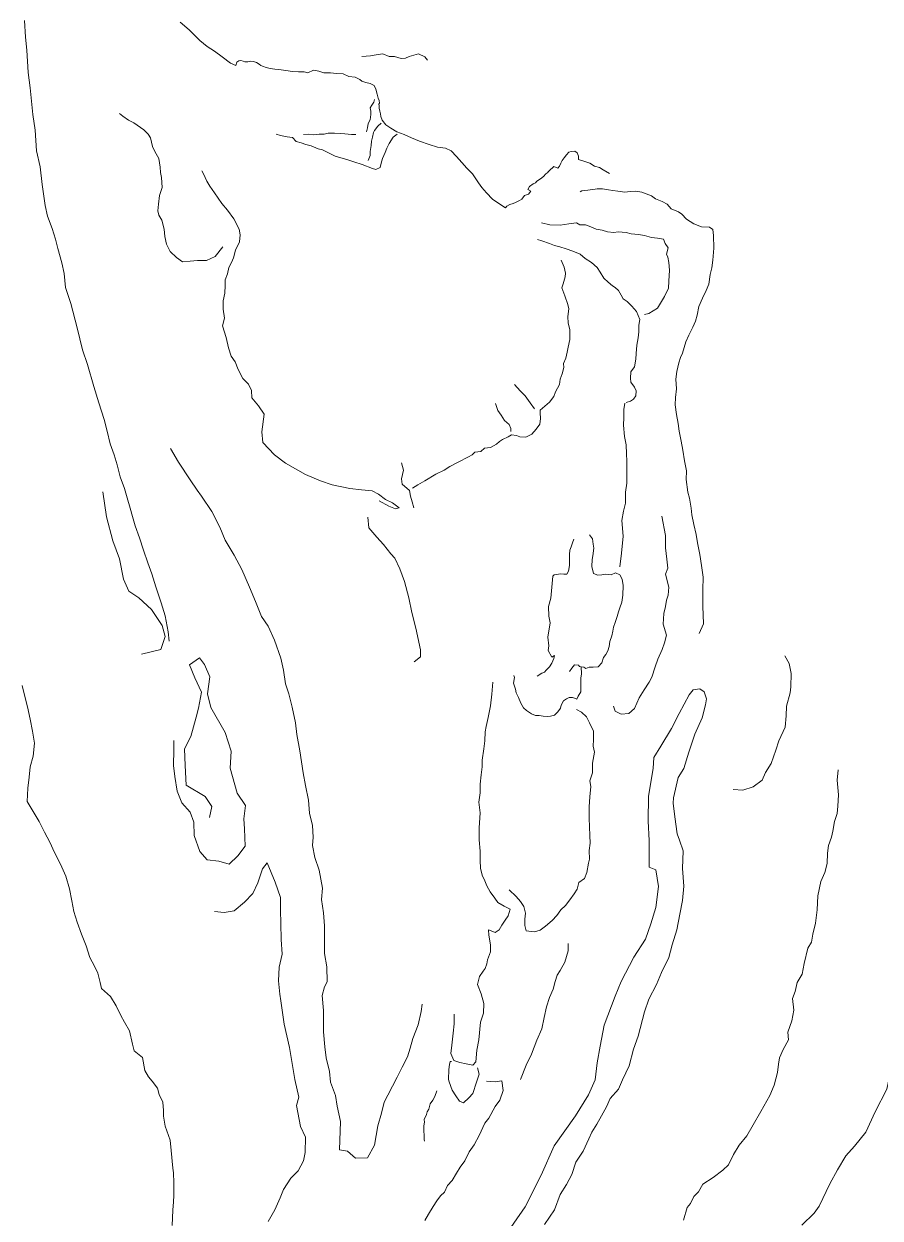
# Model space of a CAD drawing. Extents: x 683321 to 688873, y 7661944 to 7668387.
# Drawn here: x 685553.9 to 685874.5, y 7664236.9 to 7664684 of the extents above; entities that cross this region are included whole.
import ezdxf

# ---------------------------------------------------------------- set-up
doc = ezdxf.new("R2010")
doc.units = 0
doc.header["$MEASUREMENT"] = 0
doc.layers.add('01 CRESTA_Line', color=3, linetype='Continuous', lineweight=20)

msp = doc.modelspace()

# ---------------------------------------------------------------- linework, layer by layer
at = {"layer": '01 CRESTA_Line'}
for points in [[(685608.27, 7664452.88, 4154.59), (685607.87, 7664456.44, 4155.31), (685606.79, 7664462.36, 4155.3), (685605.35, 7664467.28, 4155.51), (685603.35, 7664473.23, 4155.27), (685601.81, 7664478.17, 4155.4), (685600.29, 7664482.19, 4155.55), (685598.69, 7664487.02, 4155.6), (685597.25, 7664491.53, 4155.42), (685595.55, 7664496.07, 4155.28), (685594.58, 7664499.62, 4155.39), (685593.67, 7664502.7, 4155.52), (685592.52, 7664506.59, 4155.7), (685591.56, 7664510.12, 4155.32), (685589.97, 7664514.43, 4155.64), (685588.86, 7664518.96, 4155.59), (685587.7, 7664522.64, 4155.54), (685586.21, 7664526.82, 4155.84), (685585.05, 7664531.55, 4155.81), (685583.95, 7664535.96, 4155.9), (685582.03, 7664542.08, 4155.94), (685580.04, 7664548.23, 4155.77), (685577.79, 7664556.46, 4155.75), (685575.8, 7664562.03, 4155.64), (685573.87, 7664570.17, 4155.64), (685571.44, 7664579.36, 4155.52), (685569.55, 7664585.28, 4155.61), (685568.99, 7664590.6, 4155.76), (685568.09, 7664594.6, 4155.79), (685566.61, 7664599.96, 4155.84), (685565.74, 7664603.48, 4155.97), (685564.52, 7664607.4, 4155.89), (685562.73, 7664611.99, 4156.01), (685561.88, 7664616.02, 4155.88), (685560.79, 7664623.9, 4155.63), (685559.97, 7664630.55, 4155.6), (685558.66, 7664636.54, 4155.99), (685558.13, 7664644.29, 4156.11), (685557.31, 7664650.13, 4156.06), (685556.26, 7664660.15, 4155.96), (685555.48, 7664665.8, 4156.24), (685555.04, 7664674.23, 4156.03), (685554.53, 7664679.07, 4156.13), (685554.16, 7664685.32, 4156.3)], [(685773.11, 7664627.97, 4164.53), (685770.76, 7664629.4, 4164.75), (685769.42, 7664630.27, 4164.75), (685767.54, 7664630.8, 4164.65), (685765.75, 7664631.82, 4164.86), (685764.36, 7664632.35, 4164.87), (685761.55, 7664633.2, 4165), (685761.56, 7664634.49, 4164.76), (685761.08, 7664635.76, 4165.11), (685760.22, 7664636.36, 4165.4), (685758.86, 7664636.26, 4165.36), (685757.95, 7664635.94, 4164.84), (685757.07, 7664635.06, 4164.41), (685756.25, 7664633.9, 4164.2), (685755.47, 7664632.89, 4164.14), (685754.97, 7664631.89, 4164), (685754.39, 7664630.72, 4164.03), (685753.84, 7664629.98, 4164.18), (685752.3, 7664630.65, 4163.99), (685751.78, 7664630.12, 4164.19), (685751.09, 7664629.51, 4164.45), (685750.59, 7664628.95, 4164.56), (685750.11, 7664628.47, 4164.67), (685750.08, 7664628.35, 4164.62), (685749.35, 7664627.91, 4164.7), (685748.42, 7664626.85, 4164.61), (685747.31, 7664626.06, 4164.59), (685746.01, 7664625.12, 4164.66), (685745.4, 7664624.49, 4164.75), (685744.58, 7664624.19, 4164.9), (685743.19, 7664623.17, 4164.78), (685742.59, 7664622.06, 4164.63), (685743.66, 7664621.44, 4164.98), (685742.89, 7664620.23, 4165.37), (685741.34, 7664619.76, 4164.96), (685740.31, 7664618.35, 4164.81), (685739.49, 7664617.91, 4164.77), (685737.99, 7664617.13, 4164.67), (685737.07, 7664616.77, 4164.68), (685735.81, 7664616.43, 4164.73), (685734.75, 7664615.81, 4165.09), (685734.17, 7664615.21, 4165.31), (685731.7, 7664616.78, 4164.98), (685729.37, 7664618.34, 4165.08), (685727.14, 7664620.77, 4165.44), (685725.36, 7664622.71, 4165.22), (685724.15, 7664624.54, 4164.89), (685721.88, 7664627.85, 4165.36), (685719.72, 7664630.02, 4165.36), (685717.86, 7664632.18, 4165.23), (685715.85, 7664634.34, 4165.21), (685713.88, 7664636.45, 4165.2), (685711.75, 7664637.55, 4165.45), (685708.71, 7664637.86, 4165.41), (685705.69, 7664638.84, 4165.31), (685702.07, 7664640.06, 4165.12), (685699.07, 7664641.34, 4165.1), (685696.26, 7664642.63, 4165.01), (685693.56, 7664643.62, 4164.76), (685691.24, 7664645.02, 4164.73), (685689.41, 7664646.26, 4164.37), (685688.05, 7664647.93, 4163.75), (685687.59, 7664649.36, 4163.17), (685687.4, 7664650.39, 4162.36), (685687.22, 7664651.4, 4161.6), (685686.87, 7664652.42, 4161.11), (685686.91, 7664653.41, 4160.61), (685686.82, 7664654.02, 4160.46), (685687.02, 7664654.3, 4160.25), (685686.95, 7664655.31, 4160.34), (685686.58, 7664656.21, 4160.48), (685686.24, 7664657.71, 4160.08), (685685.69, 7664659.58, 4159.73), (685685.06, 7664660.95, 4159.35), (685683.53, 7664661.75, 4159.5), (685681.91, 7664662.07, 4160.05), (685680.49, 7664662.6, 4160.03), (685679.67, 7664663.2, 4159.68), (685677.9, 7664664.05, 4159.84), (685675.59, 7664664.39, 4160.09), (685673.41, 7664665.32, 4160), (685670.9, 7664665.49, 4159.71), (685668.68, 7664665.67, 4159.67), (685666.21, 7664665.75, 4159.55), (685664.34, 7664666.3, 4159.72), (685662.4, 7664666.69, 4159.82), (685660.18, 7664665.65, 4160.43), (685658.82, 7664666.08, 4160.4), (685656.73, 7664666.1, 4160.24), (685654.44, 7664666.25, 4160.32), (685651.97, 7664666.52, 4160.63), (685649.4, 7664666.9, 4160.89), (685647.84, 7664667.14, 4160.55), (685646.18, 7664667.34, 4160.55), (685644.66, 7664667.74, 4160.67), (685643.31, 7664668.16, 4160.75), (685642.57, 7664668.43, 4160.61), (685642.02, 7664669, 4160.26), (685641.06, 7664669.52, 4159.98), (685639.89, 7664670, 4159.82), (685638.81, 7664670.09, 4159.78), (685637.82, 7664669.77, 4159.55), (685636.61, 7664669.78, 4159.74), (685636.05, 7664670.09, 4159.67), (685635.19, 7664670.37, 4159.41), (685634.38, 7664670.23, 4159.23), (685633.7, 7664669.76, 4159.4), (685633.26, 7664668.44, 4159.32), (685631.31, 7664669.3, 4158.8), (685628.11, 7664671.72, 4158.67), (685625.31, 7664673.8, 4158.34), (685622.54, 7664675.59, 4157.68), (685619.82, 7664677.82, 4157), (685615.76, 7664681.82, 4156.83), (685612.39, 7664684.72, 4156.42)], [(685680.46, 7664671.78, 4155.36), (685683.74, 7664672.08, 4155.39), (685685.81, 7664672.41, 4155.07), (685688.31, 7664672.81, 4154.86), (685690.71, 7664671.8, 4154.71), (685692.71, 7664671.84, 4154.61), (685695.15, 7664671.11, 4154.92), (685696.8, 7664671.23, 4154.99), (685698.21, 7664671.88, 4154.91), (685701.71, 7664672.86, 4154.82), (685704.06, 7664671.7, 4155.59), (685705, 7664670.47, 4155.46)], [(685682.24, 7664643.62, 4161.19), (685682.62, 7664645.17, 4161.55), (685682.81, 7664646.75, 4161.5), (685683.55, 7664648.13, 4161.56), (685683.79, 7664650.1, 4161.47), (685683.76, 7664651.34, 4161.16), (685683.53, 7664652.64, 4160.86), (685684.22, 7664653.61, 4160.85), (685684.95, 7664654.69, 4160.79), (685685.2, 7664655.77, 4160.32)], [(685628.42, 7664600.6, 4161.55), (685625.55, 7664596.91, 4162.27), (685622.3, 7664595.43, 4161.81), (685618.93, 7664595.46, 4160.17), (685616.13, 7664595.18, 4159.92), (685613.32, 7664594.89, 4159.67), (685611.03, 7664596.52, 4159.58), (685608.64, 7664598.86, 4159.19), (685607.26, 7664601.6, 4159.04), (685606.66, 7664604.46, 4158.9), (685606.47, 7664607.13, 4159.4), (685605.52, 7664610.6, 4158.94), (685604.47, 7664612.44, 4159.18), (685604.04, 7664614.06, 4159.06), (685604.31, 7664616.49, 4158.95), (685604.66, 7664619.8, 4159.09), (685605.68, 7664622.76, 4159.16), (685605.49, 7664626.48, 4158.73), (685605.03, 7664628.35, 4158.53), (685604.9, 7664630.41, 4158.36), (685604.41, 7664633.62, 4158.19), (685602.94, 7664636.22, 4158.18), (685602.07, 7664638.16, 4157.88), (685601.28, 7664641.4, 4157.87), (685600.42, 7664642.76, 4157.77), (685598.8, 7664644.32, 4157.51), (685595.09, 7664647.01, 4156.82), (685593.1, 7664648.01, 4156.58), (685591.02, 7664649.42, 4156.44), (685589.66, 7664650.42, 4156.23)], [(685678.21, 7664642.59, 4160.15), (685676.61, 7664642.64, 4160.13), (685674.08, 7664642.91, 4160.24), (685672.43, 7664642.94, 4160.27), (685670.23, 7664643.16, 4160.34), (685667.87, 7664643.13, 4160.63), (685666.3, 7664642.75, 4160.56), (685664.49, 7664642.69, 4160.55), (685662.47, 7664642.51, 4160.6), (685660.3, 7664642.76, 4160.48), (685658.62, 7664642.63, 4160.35)], [(685682.83, 7664632.88, 4163.21), (685683.62, 7664634.71, 4163.25), (685683.5, 7664636.2, 4163.35), (685683.93, 7664638.51, 4163.35), (685684.08, 7664640.06, 4163.27), (685684.46, 7664641.61, 4163.28), (685684.87, 7664643.37, 4163.2), (685685.14, 7664644.06, 4163.25), (685686.48, 7664645.71, 4163.39), (685687.64, 7664646.9, 4163.95)], [(685693.66, 7664642.72, 4164.98), (685692.15, 7664641.59, 4164.4), (685690.63, 7664639.26, 4164.65), (685689.77, 7664637.55, 4165.01), (685689.14, 7664635.93, 4164.55), (685688.2, 7664633.67, 4164.8), (685687.65, 7664631.93, 4164.17), (685687.29, 7664630.3, 4164.06), (685685.69, 7664629.48, 4163.9), (685684.39, 7664629.87, 4163.56), (685680.53, 7664631.43, 4163.46), (685677.39, 7664632.35, 4163.38), (685674.78, 7664633.27, 4163.38), (685672.57, 7664633.84, 4162.99), (685670.42, 7664634.5, 4162.73), (685668.15, 7664635.65, 4162.34), (685665.66, 7664636.85, 4162.38), (685664.1, 7664637.23, 4162.31), (685661.46, 7664638.34, 4162.01), (685659.5, 7664638.82, 4161.7), (685657.75, 7664639.52, 4161.47), (685655.91, 7664640.05, 4161.31), (685654.44, 7664641.49, 4160.99), (685652.54, 7664641.73, 4160.75), (685650.03, 7664642.25, 4160.85), (685648.33, 7664642.71, 4160.55)], [(685620.58, 7664629.05, 4159.11), (685621.19, 7664627.91, 4159.17), (685622.36, 7664625.19, 4159.5), (685623.58, 7664623.22, 4159.72), (685625.33, 7664620.79, 4160.03), (685628.02, 7664616.78, 4160.14), (685630.09, 7664614.24, 4160.57), (685632.58, 7664611.03, 4160.92), (685634.49, 7664607.21, 4162.91), (685634.89, 7664604.99, 4163.26), (685634.65, 7664602.37, 4163.11), (685633.12, 7664599.28, 4162.91), (685632.34, 7664596.49, 4163.84), (685631.66, 7664594.71, 4164.09), (685630.59, 7664592.8, 4164.13), (685630.09, 7664590.4, 4163.53), (685629.23, 7664588.14, 4163.85), (685629.32, 7664586.03, 4164.4), (685629.15, 7664583.19, 4164.68), (685628.5, 7664580.29, 4164.26), (685628.47, 7664577.17, 4165.17), (685629, 7664573.9, 4165.5), (685628.25, 7664570.94, 4164.69), (685629.68, 7664566.58, 4165.77), (685630.53, 7664562.72, 4165.17), (685631.46, 7664559.58, 4165.99), (685633, 7664557.49, 4166.35), (685634.16, 7664554.62, 4165.72), (685635.89, 7664551.28, 4165.57), (685638.04, 7664549.13, 4165.87), (685639.07, 7664546.7, 4165.57), (685639.27, 7664544.01, 4164.81), (685641.76, 7664540.96, 4166.09), (685643.86, 7664537.92, 4165.85), (685643.02, 7664531.32, 4164.78), (685643.34, 7664527.28, 4165.1), (685647.78, 7664522.68, 4165.09), (685651.81, 7664519.55, 4165.05), (685659.32, 7664515.27, 4165.4), (685664.93, 7664512.9, 4165.31), (685669.36, 7664511.47, 4165.14), (685675.98, 7664510.03, 4165.44), (685680.34, 7664509.61, 4165.72), (685684.28, 7664509.15, 4165.68), (685686.74, 7664507.89, 4165.8), (685689.28, 7664505.89, 4165.01), (685691.88, 7664504.68, 4164.73), (685694.45, 7664502.8, 4163.43), (685693.09, 7664502.47, 4163.95), (685690.56, 7664503.5, 4164.86), (685686.89, 7664505.46, 4164.75)], [(685806.76, 7664455.79, 4142.33), (685808.33, 7664459.4, 4141.59), (685808.05, 7664466.01, 4141.29), (685808.07, 7664472.11, 4141.57), (685808.21, 7664476.85, 4142.15), (685807.57, 7664481.23, 4142.46), (685806.94, 7664485.39, 4142.89), (685806.08, 7664489.75, 4143.48), (685805.63, 7664492.84, 4143.85), (685804.76, 7664496.64, 4144.51), (685803.96, 7664500.14, 4144.9), (685803.71, 7664502.68, 4145.28), (685803.17, 7664506.5, 4145.58), (685802.55, 7664508.73, 4145.9), (685801.91, 7664513.47, 4146.58), (685802.02, 7664516.63, 4146.68), (685801.23, 7664520.38, 4147.27), (685800.6, 7664524.37, 4147.37), (685800.01, 7664527.77, 4148.07), (685799.24, 7664531.52, 4148.81), (685798.85, 7664534.35, 4149.17), (685798.24, 7664537.79, 4149.84), (685797.79, 7664541.45, 4150.45), (685797.88, 7664544.18, 4151), (685798.2, 7664547.44, 4151.35), (685797.95, 7664551, 4151.79), (685798.35, 7664553.9, 4152.48), (685799.11, 7664557.14, 4152.84), (685799.77, 7664559.1, 4153.13), (685800.51, 7664560.73, 4153.32), (685801.71, 7664564.96, 4154), (685802.81, 7664567.52, 4154.46), (685804.33, 7664570.41, 4154.9), (685805.37, 7664572.77, 4155.36), (685805.95, 7664574.97, 4155.7), (685806.65, 7664578.18, 4156.18), (685807.99, 7664581.29, 4156.71), (685809.39, 7664584.19, 4157.11), (685810.41, 7664586.61, 4157.36), (685810.9, 7664590.19, 4157.81), (685811.53, 7664592.67, 4158.24), (685811.82, 7664595.59, 4158.88), (685812.23, 7664600.01, 4159.55), (685812.07, 7664604.78, 4160.3), (685811.89, 7664607.07, 4160.74), (685810.56, 7664607.97, 4160.33), (685807.56, 7664608.06, 4160.32), (685804.8, 7664609.16, 4160.37), (685801.95, 7664610.97, 4160.68), (685800.29, 7664612.77, 4161.27), (685798.96, 7664613.69, 4161.7), (685796.28, 7664614.84, 4161.72), (685794.73, 7664616.58, 4162.27), (685792.9, 7664617.54, 4162.53), (685790.45, 7664618.57, 4162.85), (685788.88, 7664619.65, 4162.94), (685786.9, 7664620.4, 4163.1), (685785.25, 7664621.02, 4163.32), (685782.99, 7664621.34, 4163.28), (685780.92, 7664621.31, 4163.34), (685778.9, 7664621.08, 4163.2), (685776.26, 7664621.34, 4163.51), (685774.41, 7664621.6, 4163.76), (685772.74, 7664621.92, 4163.86), (685770.57, 7664622.26, 4163.95), (685768.59, 7664622.26, 4164), (685767.81, 7664622.2, 4164), (685765.07, 7664621.73, 4163.91), (685762.87, 7664621.46, 4164.04), (685762.15, 7664621.14, 4164.01)], [(685786.29, 7664575.22, 4161.56), (685787.9, 7664575.56, 4161.55), (685789.54, 7664576.6, 4161.51), (685791.12, 7664577.57, 4161.67), (685793.77, 7664581.94, 4161.24), (685795.25, 7664585.09, 4161.34), (685795.36, 7664587.68, 4161.69), (685795.68, 7664591.77, 4161.58), (685795.38, 7664594.68, 4161.5), (685794.95, 7664596.67, 4161.64), (685794.5, 7664597.76, 4161.71), (685795.16, 7664600.24, 4161.71), (685793.99, 7664601.83, 4161.89), (685793.4, 7664603.39, 4162.37), (685791.11, 7664603.83, 4162.77), (685788.92, 7664604.06, 4162.96), (685786.27, 7664604.84, 4163.11), (685784.03, 7664605.17, 4163.4), (685781.22, 7664605.43, 4163.5), (685779.35, 7664605.88, 4163.54), (685776.44, 7664606.16, 4163.58), (685774.75, 7664605.93, 4163.54), (685772.39, 7664606.15, 4163.67), (685770.44, 7664606.76, 4163.64), (685768.19, 7664607.11, 4163.81), (685766.23, 7664608.06, 4163.91), (685764.18, 7664608.85, 4163.98), (685762.12, 7664608.82, 4163.93), (685760.8, 7664609.6, 4164.2), (685757.93, 7664609.13, 4164.29), (685754.75, 7664608.62, 4164.59), (685750.84, 7664608.85, 4164.47), (685747.75, 7664609.58, 4164.45)], [(685746.18, 7664603.32, 4164.94), (685747.79, 7664602.74, 4164.89), (685750.76, 7664601.85, 4164.95), (685752.53, 7664601.09, 4164.92), (685754.56, 7664600.49, 4164.93), (685757, 7664599.84, 4164.61), (685759.38, 7664598.89, 4164.33), (685762.13, 7664597.81, 4163.94), (685764.07, 7664596.14, 4163.78), (685766.4, 7664594.72, 4163.6), (685768.5, 7664592.76, 4163.54), (685769.72, 7664591.11, 4163.45), (685771.08, 7664588.8, 4163.45), (685772.62, 7664587.36, 4163.52), (685774.31, 7664585.96, 4163.37), (685775.35, 7664585.36, 4163.22), (685776.48, 7664584.25, 4163.1), (685777.59, 7664582.43, 4163.27), (685778.27, 7664581.12, 4163.3), (685779.79, 7664580.07, 4162.95), (685781.5, 7664578.31, 4163), (685783.23, 7664576.35, 4162.92), (685784.55, 7664573.39, 4162.95), (685784.21, 7664571.19, 4162.87), (685784.13, 7664568.68, 4162.95), (685783.87, 7664566.49, 4162.87), (685783.41, 7664563.78, 4162.71), (685783.21, 7664560.59, 4162.27), (685783.02, 7664558.52, 4161.98), (685782.5, 7664555.67, 4162.43), (685781.15, 7664553.75, 4162.87), (685780.98, 7664551.4, 4162.72), (685781.11, 7664549.92, 4162.59), (685782.59, 7664548.02, 4161.5), (685783.16, 7664546.64, 4160.82), (685782.98, 7664544.72, 4161.13), (685782.11, 7664543.57, 4161.35), (685781.08, 7664542.72, 4161.81), (685779.44, 7664542.22, 4162.53)], [(685699.36, 7664510.15, 4166.4), (685701.41, 7664511.45, 4166.45), (685704.06, 7664512.97, 4166.38), (685708.14, 7664515.44, 4166.29), (685711.25, 7664516.98, 4166.41), (685713.42, 7664518.28, 4166.31), (685716.51, 7664519.91, 4166.3), (685720.38, 7664521.93, 4166.49), (685721.69, 7664522.67, 4166.45), (685722.79, 7664523.61, 4166.51), (685724.99, 7664523.92, 4166.4), (685726.35, 7664525.14, 4166.61), (685728.57, 7664525.43, 4166.4), (685730.89, 7664526.67, 4166.39), (685731.98, 7664527.62, 4166.42), (685733.16, 7664528.35, 4166.42), (685735.23, 7664529.43, 4166.48), (685736.52, 7664530.19, 4166.4), (685738.39, 7664529.9, 4165.75), (685739.65, 7664529.38, 4165.5), (685741.9, 7664529.25, 4165.37), (685744.08, 7664530.36, 4165.64), (685745.73, 7664532.23, 4165.72), (685747.14, 7664534.19, 4165.5), (685747.37, 7664536.32, 4165.75), (685747.15, 7664538.35, 4166.73), (685747.21, 7664539.35, 4166.86), (685750.74, 7664542.34, 4166.33), (685752.38, 7664544.47, 4166.18), (685752.96, 7664546.28, 4166.25), (685754.42, 7664548.97, 4165.76), (685754.71, 7664551.06, 4165.64), (685755.43, 7664553, 4165.88), (685756.05, 7664555.43, 4165.46), (685755.91, 7664556.87, 4165.5), (685756.84, 7664558.87, 4165.58), (685757.26, 7664561.1, 4165.6), (685757.72, 7664563.02, 4165.31), (685758.34, 7664565.84, 4165.34), (685758.27, 7664567.48, 4165.57), (685758.27, 7664569.56, 4165.5), (685757.65, 7664571.96, 4165.51), (685757.55, 7664574.41, 4165.5), (685758, 7664577.38, 4165.23), (685757.55, 7664578.98, 4165.31), (685756.46, 7664582.21, 4164.96), (685755.37, 7664585.18, 4165.43), (685755.8, 7664586.75, 4165.26), (685756.62, 7664589.38, 4164.87), (685756.7, 7664590.74, 4164.56), (685756.21, 7664592.9, 4164.43), (685755.08, 7664595.51, 4164.26)], [(685745.09, 7664539.87, 4166.48), (685743.5, 7664542.13, 4166.18), (685741.64, 7664544.77, 4165.94), (685739.69, 7664546.58, 4165.7), (685737.54, 7664548.97, 4165.4)], [(685730.53, 7664541.89, 4165.45), (685731.39, 7664539.26, 4165.71), (685732.6, 7664537.49, 4166), (685733.89, 7664535.51, 4166.24), (685735.55, 7664533.97, 4166.3), (685736.2, 7664532.58, 4166.54), (685736.26, 7664531.35, 4166.71)], [(685778.96, 7664542, 4162.5), (685778.59, 7664539.63, 4162.86), (685778.53, 7664536.67, 4162.93), (685778.39, 7664533.79, 4162.45), (685778.79, 7664529.49, 4162.32), (685779.35, 7664526.41, 4162.21), (685779.54, 7664523, 4162.42), (685779.62, 7664520.28, 4162.29), (685779.63, 7664517.53, 4162.18), (685779.63, 7664512.11, 4162.5), (685779.22, 7664508.65, 4162.37), (685779.14, 7664504.6, 4162.04), (685778.39, 7664501.61, 4162.35), (685777.83, 7664498.02, 4162.03), (685778.32, 7664492.22, 4161.7), (685777.61, 7664485.84, 4161.62), (685776.99, 7664480.76, 4161.42)], [(685608.78, 7664525.01, 4152.81), (685611.83, 7664519.86, 4153), (685616.14, 7664513.27, 4153.56), (685618.81, 7664509.38, 4153.96), (685620.39, 7664507.16, 4153.7), (685624.24, 7664501.51, 4154.71), (685627.23, 7664495.55, 4155.12), (685629.28, 7664490.74, 4155.82), (685632.69, 7664485.04, 4156.61), (685635.54, 7664479.73, 4157.2), (685638.33, 7664473.13, 4157.64), (685640.66, 7664467.79, 4158.04), (685642.83, 7664462.11, 4158.82), (685645.39, 7664458.51, 4158.81), (685647.79, 7664453.3, 4159.21), (685650.14, 7664446.59, 4159.98), (685651.12, 7664442.01, 4160.15), (685651.89, 7664436.92, 4160.73), (685653.11, 7664433.16, 4161.04), (685654.42, 7664428.17, 4161.33), (685655.58, 7664422.35, 4161.7), (685656.16, 7664417.94, 4161.77), (685657.21, 7664411.86, 4161.54), (685658.45, 7664403.58, 4162.16), (685659.39, 7664398.8, 4161.78), (685660.51, 7664393.32, 4161.5), (685660.82, 7664388.54, 4161.65), (685661.91, 7664383.89, 4161.47), (685662.19, 7664379.45, 4161.31), (685662, 7664376.4, 4160.95), (685662.84, 7664371.84, 4161.21), (685664.48, 7664367.11, 4161.3), (685665.7, 7664360.4, 4161.27), (685665.34, 7664356.12, 4161.11), (685666.04, 7664351.14, 4161.02), (685666.5, 7664346.27, 4161.48), (685666.48, 7664341.79, 4161.5), (685666.49, 7664336, 4161.02), (685667.35, 7664330.89, 4161.48), (685667.46, 7664325.36, 4161.33), (685666.5, 7664323.41, 4161.41), (685665.63, 7664320.2, 4161.31), (685666.08, 7664314.6, 4161.28), (685666.03, 7664310.72, 4161.52), (685666.04, 7664306.67, 4161.19), (685666.62, 7664300.98, 4161.02), (685667.06, 7664296.91, 4160.92), (685668.37, 7664291.73, 4160.96), (685668.65, 7664287.78, 4160.53), (685670.53, 7664282.71, 4160.75), (685671.2, 7664278.79, 4160.68), (685672.47, 7664273.08, 4160.44), (685672.07, 7664262.48, 4161.96), (685675.05, 7664261.9, 4161.1), (685678.09, 7664259.33, 4161.06), (685682.59, 7664259.38, 4160.24), (685685.15, 7664264.19, 4159.85), (685686.4, 7664271.46, 4159.24), (685687.81, 7664276.12, 4159.85), (685688.85, 7664280.26, 4159.96), (685690.22, 7664282.9, 4160.02), (685691.96, 7664286.28, 4159.95), (685693.69, 7664289.6, 4160.02), (685695.51, 7664293.34, 4160.11), (685697.52, 7664297.21, 4159.93), (685698.58, 7664300.55, 4159.88), (685699.55, 7664304.12, 4160.13), (685701.56, 7664309.29, 4159.96), (685702.66, 7664314.21, 4160.4), (685703.05, 7664317.02, 4160.46)], [(685699.86, 7664502.88, 4162.54), (685699.34, 7664505.01, 4163.31), (685698.67, 7664507.23, 4164.75), (685698.31, 7664509.27, 4166.21), (685695.51, 7664511.71, 4165.58), (685695.24, 7664513.7, 4165.36), (685696.02, 7664516.93, 4165.42), (685695.33, 7664519.65, 4165.2)], [(685597.99, 7664448.08, 4153.92), (685605.21, 7664449.83, 4154.49), (685606.78, 7664454.65, 4154.53), (685605.68, 7664458.76, 4154), (685601.75, 7664464.77, 4153.78), (685596.93, 7664469.18, 4154.52), (685593.23, 7664471.57, 4154.52), (685591.23, 7664476.08, 4153.85), (685589.65, 7664483.78, 4154.37), (685587.23, 7664490.45, 4154.69), (685584.85, 7664499.41, 4154.82), (685583.46, 7664508.86, 4154.66)], [(685792.76, 7664499.73, 4150.41), (685794.08, 7664492.44, 4150.38), (685794.19, 7664487.84, 4150.13), (685794.69, 7664483.54, 4149.85), (685795.04, 7664480.24, 4149.9), (685794.11, 7664478.02, 4150), (685795.36, 7664473.17, 4150), (685795.1, 7664470.17, 4150.15), (685794.53, 7664468.28, 4150.3), (685794.15, 7664465.88, 4149.54), (685793.48, 7664463.2, 4150.18), (685793.32, 7664459.27, 4150.29), (685794.47, 7664455.15, 4150.77), (685793.78, 7664452.33, 4150.7), (685792.93, 7664449.77, 4151), (685791.28, 7664446.12, 4150.85), (685790.29, 7664443.24, 4150.93), (685788.96, 7664439.41, 4150.86), (685787.96, 7664437.52, 4150.88), (685786.16, 7664434.68, 4150.81), (685784.23, 7664431.71, 4150.78), (685782.57, 7664427.7, 4150.93), (685780.37, 7664425.76, 4151.05), (685777.48, 7664425.6, 4150.71), (685775.24, 7664426.7, 4151.21), (685774.72, 7664428.57, 4151.49)], [(685700.02, 7664445.12, 4161.36), (685702.39, 7664447.01, 4161.54), (685702.35, 7664449.64, 4161.47), (685700.67, 7664457.76, 4161.68), (685699.14, 7664463.61, 4161.42), (685697.98, 7664469.16, 4161.52), (685696.46, 7664475.18, 4161.28), (685694.71, 7664480.02, 4160.99), (685692.74, 7664483.95, 4161.17), (685691.28, 7664485.55, 4161.36), (685688.59, 7664489.1, 4161.22), (685686.04, 7664491.88, 4161.31), (685683.11, 7664495.35, 4161.66), (685682.69, 7664499.27, 4161.86)], [(685759.82, 7664491.11, 4161.66), (685759.31, 7664489.71, 4161.69), (685758.87, 7664488.17, 4161.73), (685758.34, 7664487.01, 4161.71), (685758.19, 7664485.29, 4161.66), (685758.23, 7664482.96, 4161.7), (685758.25, 7664481.18, 4161.5), (685757.8, 7664479.14, 4161.6), (685757.21, 7664477.94, 4161.53), (685756.08, 7664477.93, 4161.49), (685754.97, 7664478.11, 4161.56), (685752.47, 7664477.68, 4161.56), (685751.89, 7664477.22, 4161.51), (685751.17, 7664468.97, 4161.18), (685750.33, 7664465.83, 4161.21), (685750.5, 7664462.26, 4161.13), (685750.97, 7664459.75, 4160.94), (685750.14, 7664454.35, 4160.82), (685750.5, 7664451.1, 4160.69), (685750.24, 7664449.35, 4160.89), (685751.63, 7664446.9, 4160.86), (685752.62, 7664447.58, 4160.66), (685752.35, 7664446.43, 4160.63), (685751.6, 7664444.69, 4160.68), (685750.73, 7664443.31, 4160.82), (685749.44, 7664442.03, 4160.95), (685748.79, 7664441.31, 4160.96), (685747.86, 7664440.97, 4160.99), (685746.07, 7664439.8, 4160.95)], [(685765.73, 7664492.65, 4161.84), (685766.79, 7664491.27, 4161.75), (685767.01, 7664489.18, 4161.73), (685767.35, 7664487.69, 4161.62), (685766.91, 7664484.91, 4161.56), (685766.73, 7664483.47, 4161.5), (685766.61, 7664480.89, 4161.4), (685767.2, 7664478.19, 4161.3), (685768.85, 7664477.63, 4161.48), (685770.31, 7664477.68, 4161.43), (685771.51, 7664477.96, 4161.46), (685773.79, 7664477.79, 4161.9), (685775.39, 7664478.43, 4161.8), (685776.98, 7664477.71, 4161.3), (685777.87, 7664476.05, 4160.69), (685778.32, 7664473.76, 4160.33), (685778.14, 7664470.14, 4160.28), (685777.79, 7664467.48, 4159.91), (685777.03, 7664465.43, 4159.84), (685776.58, 7664463.91, 4159.62), (685776.08, 7664462.11, 4159.56), (685775.29, 7664459.92, 4159.78), (685774.65, 7664458.1, 4159.72), (685774.43, 7664456.66, 4159.59), (685774.02, 7664454.95, 4159.66), (685773.33, 7664452.76, 4159.57), (685772.99, 7664450.88, 4159.53), (685772.57, 7664449.22, 4159.44), (685771.83, 7664447.95, 4159.48), (685770.93, 7664446.78, 4159.49), (685770.3, 7664444.82, 4159.35), (685768.92, 7664443.25, 4159.37), (685767, 7664443.17, 4159.56), (685765.61, 7664443.14, 4160.29), (685764.25, 7664442.65, 4161.15), (685763.53, 7664443.1, 4161.32), (685762.55, 7664443.32, 4161.84), (685761.9, 7664443.36, 4161.56), (685761.54, 7664443.9, 4161.38), (685760.06, 7664444.06, 4160.88), (685759.03, 7664442.82, 4160.88), (685758.21, 7664441.56, 4160.75)], [(685623.44, 7664386.83, 4153.72), (685624.3, 7664390.95, 4153.36), (685621.79, 7664394.69, 4153.9), (685614.61, 7664398.97, 4154.62), (685614.3, 7664406.3, 4154.5), (685614.07, 7664412.61, 4154.18), (685616.48, 7664417.23, 4153.95), (685618.4, 7664424.4, 4154.35), (685619.33, 7664427.8, 4154.53), (685620.37, 7664433.8, 4153.99), (685617.94, 7664439.17, 4154.3), (685615.95, 7664444.01, 4153.56), (685619.66, 7664446.63, 4154.14), (685621.5, 7664444.18, 4154.99), (685623.47, 7664439.48, 4154.91), (685622.62, 7664433.17, 4154.76), (685623.89, 7664428.01, 4154.95), (685629.26, 7664418.67, 4154.3), (685631.47, 7664411.74, 4153.67), (685631.13, 7664405.38, 4153.9), (685633.72, 7664395.98, 4154.34), (685636.87, 7664391.39, 4153.99), (685636.23, 7664386.38, 4153.89), (685636.56, 7664382.61, 4153.19), (685636.77, 7664376.08, 4153.09), (685633.96, 7664372.52, 4154.01), (685630.79, 7664369.35, 4153.63), (685626.94, 7664370.5, 4153.91), (685622.56, 7664371.01, 4154.37), (685619.79, 7664374.18, 4154.53), (685617.61, 7664380.17, 4151.31), (685617.55, 7664385.08, 4151.23), (685616.16, 7664388.82, 4151.38), (685613.1, 7664392.39, 4151.21), (685611.28, 7664396.79, 4151.97), (685610.37, 7664402.18, 4152.68), (685609.95, 7664406.29, 4153.3), (685610.06, 7664412.15, 4152.53), (685610.09, 7664415.76, 4151.98)], [(685838.81, 7664447.45, 4119.21), (685840.38, 7664444.49, 4118.6), (685841.15, 7664440.82, 4118.27), (685841, 7664435.84, 4118.59), (685840.86, 7664433.59, 4118.5), (685839.38, 7664428.5, 4117.99), (685839.31, 7664424.89, 4118.07), (685838.99, 7664420.66, 4118.64), (685836.61, 7664415.52, 4118.16), (685835.5, 7664412.02, 4118.14), (685833.72, 7664407.1, 4118.96), (685831.55, 7664403.74, 4118.33), (685830.38, 7664400.87, 4119.06), (685826.92, 7664398.29, 4118.6), (685823.07, 7664397.1, 4119.21), (685819.44, 7664397.29, 4120.16)], [(685737.31, 7664440.09, 4161.19), (685737.63, 7664439.33, 4161.22), (685737.19, 7664437.15, 4161.15), (685737.99, 7664434.97, 4161.07), (685738.23, 7664433.5, 4161.09), (685739.06, 7664431.75, 4161.1), (685739.94, 7664429.73, 4161.02), (685740.99, 7664427.87, 4161.09), (685742.13, 7664426.97, 4161.15), (685743.93, 7664425.65, 4161.45), (685745.47, 7664425.04, 4161.64), (685746.81, 7664425.03, 4161.45), (685748.29, 7664424.79, 4161.46), (685750.14, 7664424.71, 4161.51), (685751.06, 7664424.84, 4161.34), (685752.6, 7664425.18, 4161.45), (685753.84, 7664426.42, 4161.43), (685754.84, 7664427.86, 4161.6), (685755.12, 7664428.92, 4161.85), (685756, 7664430.52, 4162.19), (685757.02, 7664431.26, 4162.48), (685758.12, 7664431.82, 4162.69), (685759.36, 7664431.82, 4162.53), (685760.11, 7664431.53, 4162.11), (685760.91, 7664431.16, 4161.69), (685761.47, 7664432.27, 4161.54), (685762.49, 7664433.93, 4161.41), (685762.39, 7664437, 4161.43), (685762.4, 7664439.1, 4161.63), (685762.63, 7664440.72, 4161.93), (685762.55, 7664443.32, 4161.84)], [(685714.96, 7664313.19, 4160.51), (685714.97, 7664309.57, 4160.61), (685714.61, 7664306.09, 4160.56), (685714.15, 7664301.67, 4160.65), (685713.71, 7664298.5, 4160.17), (685714.89, 7664295.93, 4160.31), (685717.18, 7664295.19, 4160.16), (685719.47, 7664294.67, 4160.24), (685722.06, 7664294.09, 4160.27), (685723.16, 7664295.42, 4160.42), (685723.54, 7664299.75, 4160.8), (685724.22, 7664303.67, 4161.15), (685724.86, 7664310.25, 4161.03), (685725.39, 7664311.74, 4161.53), (685725.96, 7664313.54, 4161.57), (685726.12, 7664317.24, 4161.44), (685725.15, 7664320.83, 4161.32), (685723.79, 7664324.39, 4160.61), (685724.53, 7664327.36, 4160.3), (685725.83, 7664329.29, 4160.71), (685726.56, 7664330.27, 4161.2), (685727.29, 7664332.06, 4161.4), (685727.54, 7664333.56, 4161.46), (685728.62, 7664336.62, 4161.48), (685728.59, 7664339.23, 4161.78), (685727.95, 7664342.75, 4161.32), (685727.91, 7664344.86, 4160.98), (685728.9, 7664344.41, 4161.19), (685730.36, 7664343.82, 4161.59), (685731.8, 7664344.8, 4161.39), (685732.86, 7664346.55, 4161.3), (685734.06, 7664348.47, 4161.37), (685735.22, 7664350.06, 4161.17), (685735.95, 7664352.58, 4161.03), (685733.76, 7664353.72, 4161.59), (685731.35, 7664355.04, 4161.6), (685730.28, 7664356.7, 4161.7), (685728.44, 7664359.01, 4161.81), (685727.3, 7664361.28, 4161.51), (685726.26, 7664363.75, 4161.53), (685725.57, 7664364.86, 4161.78), (685724.82, 7664367.71, 4161.8), (685724.8, 7664370.85, 4161.82), (685724.76, 7664374.29, 4161.46), (685724.35, 7664378.46, 4161.76), (685724.31, 7664383.02, 4161.86), (685724.8, 7664388.61, 4162.04), (685724.2, 7664392.65, 4162.29), (685724.7, 7664396.13, 4162.12), (685724.8, 7664399.4, 4162.15), (685725.16, 7664402.8, 4161.68), (685725.48, 7664405.84, 4162.06), (685725.53, 7664408.37, 4162.06), (685726.07, 7664412.56, 4161.72), (685726.49, 7664415.52, 4161.84), (685726.67, 7664418.91, 4161.62), (685727.03, 7664420.99, 4161.97), (685727.69, 7664424.3, 4161.69), (685728.56, 7664428.62, 4161.52), (685729.14, 7664433.06, 4161.6), (685729.53, 7664437.5, 4161.48)], [(685609.37, 7664234.11, 4182.9), (685609.74, 7664239.81, 4182.47), (685609.99, 7664242.98, 4183.02), (685610.07, 7664245.27, 4182.66), (685610.05, 7664250.08, 4182.99), (685609.92, 7664253.82, 4183.37), (685609.71, 7664255.53, 4183.14), (685609, 7664262.14, 4182.92), (685608.65, 7664266.05, 4183.12), (685606.81, 7664271.31, 4182.88), (685606.13, 7664274.98, 4182.95), (685606.16, 7664277.2, 4182.71), (685605.99, 7664280.22, 4182.22), (685604.56, 7664283.12, 4182.76), (685603.9, 7664285.54, 4182.27), (685601.95, 7664288.11, 4182.58), (685600.58, 7664289.78, 4183.22), (685599.24, 7664292.12, 4183.16), (685598.33, 7664296.96, 4182.03), (685595.16, 7664299.44, 4182.91), (685594.64, 7664302.03, 4183.15), (685593.5, 7664307.04, 4182.42), (685591.58, 7664310.21, 4183.45), (685590.26, 7664312.75, 4182.88), (685588.43, 7664316.39, 4182.64), (685586.39, 7664319.84, 4181.99), (685582.97, 7664322.86, 4182.3), (685582.52, 7664325.11, 4182.39), (685581.55, 7664328.62, 4182.48), (685580.32, 7664331.18, 4182.64), (685578.59, 7664334.44, 4182.69), (685577.21, 7664338.78, 4182.69), (685575.46, 7664343.24, 4182.72), (685573.9, 7664347.73, 4182.73), (685572.57, 7664351.69, 4182.82), (685571.85, 7664355.71, 4182.86), (685571, 7664360.15, 4182.87), (685569.57, 7664364.84, 4182.84), (685567.61, 7664369.38, 4182.89), (685565.43, 7664373.81, 4182.89), (685563.63, 7664377.59, 4182.93), (685561.68, 7664381.42, 4182.95), (685559.65, 7664385.34, 4182.94), (685557.39, 7664389.16, 4182.94), (685555.19, 7664392.81, 4183), (685555.42, 7664397.86, 4183.39), (685555.92, 7664401.96, 4183.52), (685556.28, 7664405.83, 4183.56), (685557.33, 7664409.84, 4183.82), (685557.9, 7664414.73, 4183.84), (685557.2, 7664419.19, 4183.9), (685556.25, 7664423.64, 4183.89), (685555.27, 7664428.28, 4183.79), (685554.33, 7664432.23, 4183.8), (685553.31, 7664436.32, 4183.75)], [(685733.1, 7664228.88, 4131.17), (685741.6, 7664241.06, 4130.53), (685747.6, 7664252.91, 4131.28), (685752.49, 7664263.88, 4131.53), (685760.47, 7664275.15, 4130.54), (685765.26, 7664283.03, 4130.29), (685767.75, 7664288.65, 4130.77), (685768.6, 7664294.97, 4133.57), (685769.71, 7664301.21, 4134.89), (685771.2, 7664309.15, 4136.25), (685775.3, 7664319.94, 4136.14), (685777.5, 7664325.5, 4136.33), (685782.25, 7664334.62, 4136.96), (685786.61, 7664341.26, 4136.12), (685788.59, 7664347.05, 4135.75), (685790.48, 7664353.17, 4135.79), (685791.48, 7664360.98, 4136.45), (685790.5, 7664367.23, 4137.93), (685787.97, 7664368.3, 4140.07), (685788.01, 7664378.3, 4139.84), (685787.61, 7664385.45, 4140.13), (685787.83, 7664394.86, 4139.95), (685789.48, 7664405.27, 4139.54), (685789.82, 7664409.36, 4140.76), (685792.34, 7664413.58, 4140.61), (685796.34, 7664420.19, 4139.54), (685799.25, 7664425.76, 4139.08), (685801.1, 7664429.31, 4139.42), (685802.94, 7664432.83, 4139.14), (685804.47, 7664434.64, 4138.89), (685807.05, 7664435.09, 4137.78), (685808.6, 7664433.88, 4136.85), (685809.5, 7664431.25, 4135.26), (685809.16, 7664429.02, 4134.77), (685807.91, 7664424.17, 4134.09), (685805.15, 7664418.04, 4133.78), (685802.91, 7664411.31, 4133.65), (685801.02, 7664405.27, 4133.37), (685798.89, 7664401.87, 4133.52), (685797.07, 7664394.24, 4133.95), (685797, 7664392.21, 4133.71), (685797.63, 7664387.13, 4132.86), (685798.54, 7664380.69, 4132.62), (685799.37, 7664378.43, 4132.23), (685800.69, 7664374.43, 4131.64), (685800.54, 7664367.71, 4131.66), (685800.95, 7664361.14, 4131.08), (685800.52, 7664355.84, 4130.05), (685799.55, 7664350.62, 4129.83), (685798.34, 7664344.86, 4129.42), (685796.64, 7664339.23, 4129.41), (685795.42, 7664334.48, 4129.23), (685792.61, 7664328.89, 4129.2), (685790.77, 7664324.36, 4128.66), (685787.93, 7664318.86, 4128.7), (685786.32, 7664314.09, 4128.43), (685783.95, 7664304.98, 4127.91), (685782.1, 7664300.1, 4127.58), (685780.55, 7664293.87, 4127.05), (685778.09, 7664288.65, 4126.36), (685776.52, 7664285.11, 4126.22), (685773.4, 7664281.63, 4126.08), (685772.09, 7664278.55, 4126.08), (685770.17, 7664275.15, 4125.72), (685768.38, 7664271.99, 4125.64), (685766.59, 7664268.99, 4125.88), (685765.43, 7664266.53, 4125.52), (685763.34, 7664261.97, 4125.42), (685760.56, 7664257.85, 4125.36), (685759.07, 7664253.16, 4125.32), (685757.02, 7664249.41, 4125.44), (685754.73, 7664245.75, 4125.66), (685752.57, 7664239.97, 4124.98), (685748.78, 7664234.42, 4125.31)], [(685760.77, 7664427.37, 4159.04), (685762.65, 7664426.27, 4157.96), (685764.61, 7664424.52, 4157.75), (685765.74, 7664422.27, 4157.49), (685767.17, 7664419.15, 4157.36), (685767.16, 7664416.13, 4157.28), (685767.02, 7664413.53, 4157.39), (685767.5, 7664411.39, 4157.09), (685766.79, 7664407.18, 4157.04), (685766.75, 7664403.65, 4156.5), (685765.81, 7664400.63, 4156.53), (685766.12, 7664398.53, 4156.37), (685765.83, 7664394.57, 4156.4), (685765.52, 7664390.91, 4156.38), (685765.53, 7664386.64, 4156.25), (685765.62, 7664383.39, 4156.22), (685765.82, 7664380.17, 4156), (685765.97, 7664377.27, 4155.82), (685765.58, 7664374.51, 4156.12), (685765.62, 7664371.31, 4156.04), (685765.27, 7664369.74, 4156.09), (685764.74, 7664366.31, 4155.84), (685763.77, 7664364.01, 4156.07), (685761.63, 7664362.51, 4155.77), (685761.05, 7664360.08, 4155.8), (685759.97, 7664358.31, 4155.94), (685758.27, 7664356.07, 4156.01), (685756.72, 7664353.96, 4155.97), (685754.89, 7664352.28, 4156.16), (685753.44, 7664350.2, 4156.03), (685751.7, 7664348.28, 4156.03), (685749.24, 7664346.14, 4156.26), (685747.16, 7664344.7, 4156.43), (685745.08, 7664344.1, 4156.87), (685741.96, 7664344.42, 4157.24), (685741.52, 7664346.39, 4156.94), (685741.45, 7664348.8, 4156.82), (685741.77, 7664351.07, 4156.75), (685741.14, 7664353.51, 4156.8), (685739.9, 7664355.47, 4157.04), (685738.23, 7664357.32, 4157.12), (685735.66, 7664359.83, 4157.57)], [(685858.74, 7664404.68, 4103.87), (685858.39, 7664400.89, 4103.47), (685858.86, 7664395.4, 4103.62), (685858.64, 7664391.17, 4104.2), (685858.41, 7664388.37, 4104.13), (685857.46, 7664385.31, 4104.47), (685856.76, 7664381.76, 4104.39), (685856.27, 7664379.45, 4104.61), (685855.19, 7664376.42, 4104.5), (685854.83, 7664373.46, 4104.62), (685854.68, 7664369.7, 4105.03), (685853.83, 7664366.23, 4104.61), (685852.35, 7664362.95, 4104.37), (685851.16, 7664357.59, 4105.11), (685850.96, 7664352.28, 4105.3), (685850.24, 7664347.31, 4104.9), (685849.26, 7664343.15, 4105.37), (685848.79, 7664340.24, 4104.76), (685847.48, 7664337.95, 4104.92), (685846.02, 7664332.15, 4104.83), (685845.28, 7664328.18, 4104.67), (685843.41, 7664325.03, 4104.84), (685842.64, 7664321.74, 4104.58), (685841.69, 7664319.1, 4104.56), (685842.15, 7664314.77, 4104.16), (685841.41, 7664310.69, 4104.21), (685839.98, 7664306.49, 4103.94), (685840.14, 7664303.58, 4102.99), (685838.15, 7664300, 4102.93), (685836.8, 7664296.86, 4102.42), (685836.46, 7664294.47, 4102.28), (685836.07, 7664291.38, 4101.98), (685834.8, 7664286.61, 4101.49), (685833.16, 7664282.75, 4101.2), (685829.78, 7664276.72, 4101.19), (685826.9, 7664271.73, 4101.22), (685824.59, 7664267.65, 4100.53), (685821.67, 7664264.2, 4100.36), (685819.58, 7664260.7, 4099.94), (685817.72, 7664256.76, 4099.62), (685815.58, 7664254.82, 4099.88), (685812.03, 7664252.05, 4099.29), (685808.17, 7664249.54, 4099.03), (685806.47, 7664246.65, 4098.74), (685804.69, 7664244.91, 4098.37), (685803.5, 7664242.32, 4098.37), (685802.29, 7664240.79, 4097.91), (685800.92, 7664236.03, 4097.23)], [(685625.25, 7664351.62, 4152.72), (685628.92, 7664351.31, 4153.24), (685632.59, 7664351.97, 4153.19), (685636.48, 7664355.18, 4153.47), (685639.67, 7664358.45, 4153.35), (685641.56, 7664362.38, 4153.51), (685643.24, 7664367.64, 4153.26), (685644.95, 7664369.84, 4153.66), (685648, 7664362.65, 4153.79), (685650.04, 7664356.96, 4153.77), (685650.01, 7664352.13, 4153.76), (685650.12, 7664347.17, 4153.81), (685650.25, 7664341.2, 4153.32), (685650.59, 7664335.64, 4152.74), (685649.48, 7664330.88, 4153.12), (685649.24, 7664325.77, 4153.8), (685649.71, 7664320.72, 4154.37), (685650.07, 7664318.23, 4154.68), (685651.32, 7664309.47, 4155.46), (685653.41, 7664300.79, 4155.24), (685654.28, 7664295.49, 4155.93), (685655.3, 7664288.81, 4156.48), (685656.91, 7664282.2, 4156.89), (685656.03, 7664278.97, 4157.43), (685657.48, 7664271.11, 4157.02), (685659.36, 7664267.11, 4157.71), (685659.17, 7664261.46, 4156.46), (685658.64, 7664258.31, 4157.24), (685656.65, 7664254.62, 4156.98), (685653.83, 7664251.87, 4157.46), (685651.12, 7664247.55, 4157.48), (685649.83, 7664244.45, 4158.92), (685647.85, 7664239.96, 4158.4), (685645.34, 7664235.62, 4157.1)], [(685739.79, 7664288.71, 4148.45), (685742.01, 7664294.07, 4148.72), (685743.95, 7664298.29, 4148.45), (685746.01, 7664303.55, 4148.85), (685747.81, 7664307.78, 4148.97), (685748.66, 7664311.96, 4149.06), (685749.62, 7664316, 4149.07), (685750.67, 7664319.49, 4149.13), (685752.07, 7664322.56, 4149.18), (685752.86, 7664325.48, 4149.5), (685753.61, 7664327.85, 4150.1), (685754.75, 7664329.61, 4150.03), (685756.48, 7664332.74, 4150.35), (685757.71, 7664336.91, 4150.31), (685757.66, 7664339.63, 4150.53)], [(685881.58, 7664312.84, 4077.97), (685879.4, 7664296.37, 4079.06), (685876.95, 7664285.16, 4076.53), (685872.59, 7664276.64, 4077.12), (685869.15, 7664269.05, 4076.86), (685864.93, 7664263.74, 4077.51), (685861.62, 7664260.15, 4077.45), (685858.52, 7664254.89, 4077.63), (685855.6, 7664249.68, 4077.78), (685851.61, 7664241.38, 4077.77), (685849.78, 7664238.74, 4078.2), (685845.18, 7664234.16, 4079.26)], [(685723.78, 7664293.08, 4159.45), (685724.36, 7664290.77, 4158.01), (685723.32, 7664287.71, 4157.5), (685721.98, 7664283.55, 4157.11), (685720.46, 7664281.94, 4156.84), (685718.54, 7664280.03, 4156.78), (685717.01, 7664280.67, 4156.62), (685715.64, 7664282.59, 4156.57), (685714.2, 7664284.71, 4157.09), (685713.19, 7664287.88, 4157.7), (685712.94, 7664288.74, 4158.12), (685713, 7664292.49, 4158.64), (685713.28, 7664294.41, 4159.15), (685713.52, 7664295.5, 4159.68), (685714.01, 7664295.47, 4159.98)], [(685727.08, 7664288.19, 4155.49), (685730.31, 7664287.92, 4153.79), (685732.83, 7664288.21, 4152.52), (685733.31, 7664284.68, 4152.14), (685732.12, 7664281.02, 4151.42), (685730.33, 7664278.61, 4151.11), (685727.95, 7664274.32, 4151.43), (685726.52, 7664272.39, 4151.43), (685724.37, 7664267.81, 4151.99), (685722.46, 7664264.36, 4151.97), (685720.67, 7664261.65, 4152.03), (685718.96, 7664258.35, 4151.94), (685717.28, 7664255.9, 4151.93), (685715.91, 7664253.68, 4151.84), (685714.23, 7664250.99, 4152.35), (685712.55, 7664249.08, 4152.46), (685711.33, 7664246.61, 4152.72), (685709.87, 7664245.15, 4152.81), (685708.57, 7664243.36, 4152.88), (685707.12, 7664241.23, 4153.08), (685705.37, 7664238.28, 4152.95), (685704.07, 7664235.94, 4152.9)], [(685703.91, 7664265.63, 4153.43), (685703.73, 7664266.28, 4153.77), (685703.73, 7664267.3, 4154.23), (685703.8, 7664268.3, 4154.63), (685703.71, 7664268.98, 4154.85), (685703.61, 7664269.81, 4154.97), (685703.62, 7664271.45, 4155.27), (685703.93, 7664272.82, 4155.24), (685703.84, 7664273.76, 4155.48), (685704.7, 7664275.62, 4155.74), (685704.87, 7664276.6, 4155.86), (685705.49, 7664277.65, 4156.12), (685706.07, 7664279.63, 4156.41), (685707.01, 7664281.07, 4156.53), (685707.83, 7664282.41, 4156.81), (685708.46, 7664284.47, 4157.27)]]:
    msp.add_polyline3d(points, dxfattribs=at)

doc.saveas('drawing.dxf')
